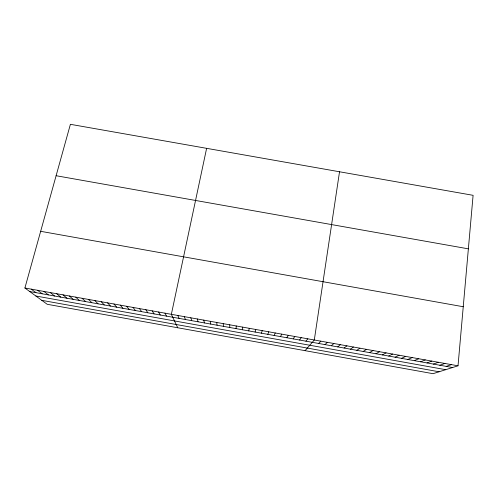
<?xml version="1.0" encoding="UTF-8"?>
<svg xmlns="http://www.w3.org/2000/svg" width="498" height="498" viewBox="0 0 498 498"><rect width="100%" height="100%" fill="white"/><g stroke="black" fill="none" stroke-linecap="round" stroke-linejoin="round"><path stroke-width="0.75" d="M236.083 328.624L236.233 325.966M458.023 365.806L473.1 195.322L70.399 124.313L24.9 288.006L47.198 304.284L433.042 373.687L458.023 365.806L24.9 288.006M242.426 329.763L242.731 327.13M339.524 171.773L314.3 339.991L305.081 350.673M248.77 330.902L249.23 328.3M206.62 148.336L171.356 314.313L177.749 327.765M255.113 332.042L255.729 329.471M261.462 333.187L262.228 330.635M267.812 334.326L268.733 331.805M274.161 335.465L275.238 332.975M280.511 336.604L281.744 334.139M286.86 337.75L288.249 335.31M293.216 338.889L294.76 336.48M299.572 340.034L301.271 337.65M305.928 341.174L307.783 338.821M318.652 343.458L320.812 341.161M325.013 344.604L327.329 342.331M331.375 345.749L333.853 343.502M337.737 346.888L340.371 344.672M344.106 348.034L346.894 345.842M350.474 349.179L353.418 347.019M356.842 350.324L359.942 348.189M363.216 351.47L366.472 349.359M369.591 352.615L373.002 350.536M375.965 353.761L379.532 351.706M382.34 354.906L386.062 352.883M388.714 356.051L392.592 354.053M395.095 357.197L399.128 355.23M401.475 358.342L405.665 356.4M407.856 359.488L412.207 357.576M414.243 360.639L418.743 358.753M420.623 361.785L425.286 359.923M427.01 362.93L431.834 361.1M433.403 364.082L438.377 362.276M439.79 365.227L444.926 363.453M446.183 366.379L451.474 364.629M56.106 175.719L468.369 248.844M40.655 231.309L463.246 306.737M29.756 291.554L452.576 367.524M35.868 296.011L445.729 369.684M41.788 300.338L439.099 371.776M31.25 289.145L35.956 292.668M37.605 290.284L42.162 293.783M43.955 291.43L48.362 294.897M50.31 292.569L54.568 296.011M56.666 293.708L60.775 297.125M63.028 294.853L66.987 298.24M69.39 295.993L73.194 299.354M75.746 297.138L79.406 300.475M82.114 298.283L85.619 301.589M88.476 299.423L91.831 302.703M94.844 300.568L98.05 303.824M101.212 301.713L104.263 304.938M107.58 302.859L110.481 306.058M113.949 303.998L116.706 307.173M120.323 305.143L122.925 308.293M126.697 306.289L129.15 309.407M133.072 307.434L135.375 310.528M139.452 308.579L141.6 311.648M145.827 309.725L147.825 312.769M152.207 310.87L154.056 313.883M158.588 312.016L160.288 315.004M164.975 313.167L166.519 316.124M177.836 315.477L179.075 318.384M184.322 316.641L185.405 319.517M190.802 317.805L191.736 320.656M197.289 318.969L198.067 321.795M203.775 320.133L204.398 322.928M210.262 321.303L210.735 324.067M216.755 322.467L217.066 325.206M223.247 323.632L223.403 326.346M229.74 324.802L229.746 327.485"/></g></svg>
